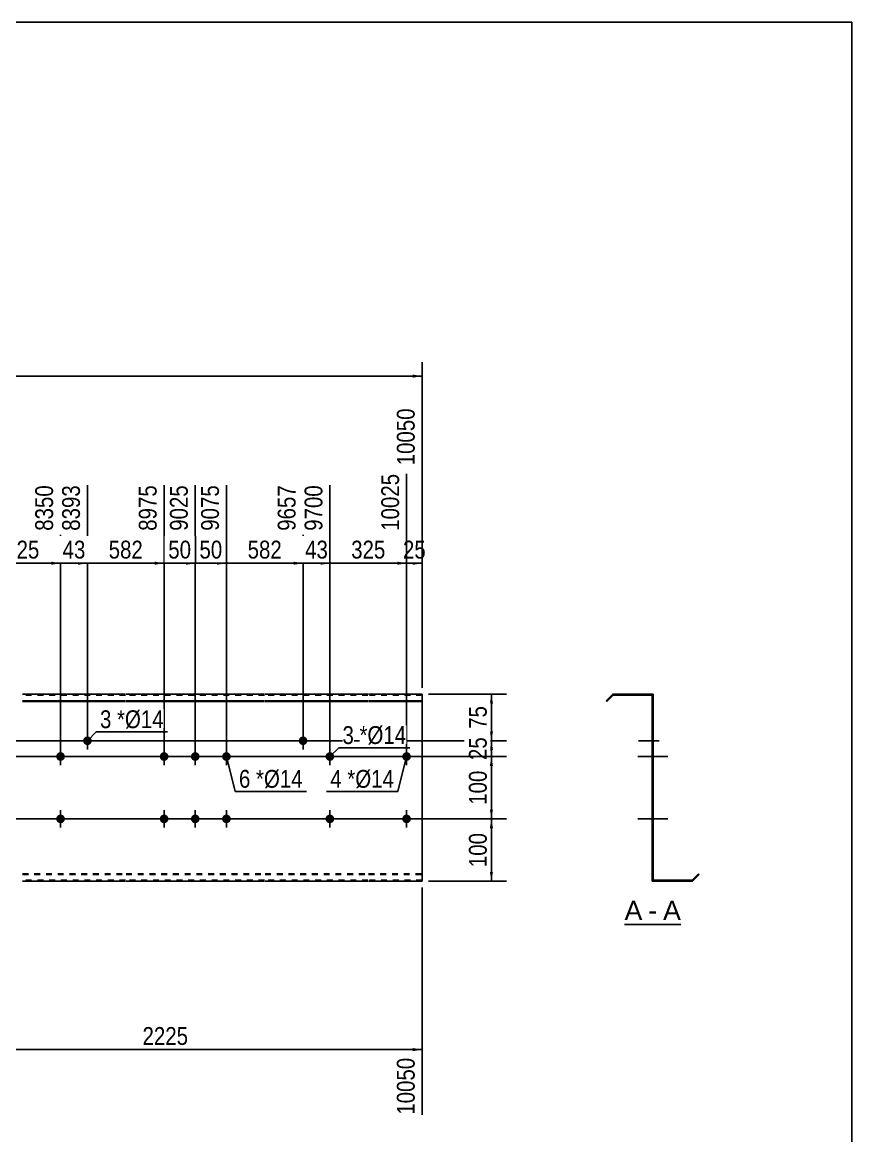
# Model space of a CAD drawing. Header units: millimetres. Extents: x -60 to 343, y -154 to 123.
# Drawn here: x 209.7 to 342.8, y -55.8 to 122.8 of the extents above; entities that cross this region are included whole.
import ezdxf

# ---------------------------------------------------------------- set-up
doc = ezdxf.new("R2010")
doc.units = ezdxf.units.MM
doc.linetypes.add('DXK_LINE_DOT1', pattern=[1.8814, 0.9407, -0.9407])
doc.styles.add('Arial', font='ARIAL.TTF', dxfattribs={"height": 0.2})
doc.styles.add('Arial Narrow', font='ARIALN.TTF', dxfattribs={"height": 0.2})

# ---------------------------------------------------------------- blocks, each defined once
blk = doc.blocks.new('Unknown-629083028-2209')
at = {"color": 5, "linetype": 'Continuous'}
for p, q in [((342.8, 122.75), (-57.2, 122.75)), ((342.8, -154.25), (342.8, 122.75))]:
    blk.add_line(p, q, dxfattribs=at)
blk = doc.blocks.new('Unknown-629083028-12 - 1249')
at = {"color": 7, "linetype": 'Continuous'}
blk.add_line((306.36, -21.95), (315.39, -21.95), dxfattribs=at)
at = {"color": 0, "linetype": 'Continuous'}
for points in [[(309.2, -21.2), (309.2, -18), (306.36, -18), (306.36, -21.2)], [(311.58, -21.2), (311.58, -18), (310.16, -18), (310.16, -21.2)], [(315.39, -21.2), (315.39, -18), (312.54, -18), (312.54, -21.2)]]:
    blk.add_wipeout(points, dxfattribs=at)
at = {"color": 96, "linetype": 'Continuous', "style": 'Arial'}
for s, p in [('A', (306.36, -21.2)), ('A', (312.54, -21.2)), ('-', (310.16, -21.2))]:
    blk.add_text(s, height=3.06, dxfattribs=at).set_placement(p)
blk = doc.blocks.new('Part-629083028-1218 - 1203')
at = {"color": 2, "linetype": 'Continuous'}
for p, q in [((226.29, 15), (209.79, 15)), ((248.59, 15), (226.39, 15)), ((265.19, 15), (248.69, 15)), ((273.89, 15), (265.29, 15)), ((273.89, 15), (273.89, -15)), ((209.79, 13.94), (226.29, 13.94)), ((209.79, 13.81), (226.29, 13.81)), ((226.39, 13.94), (248.59, 13.94)), ((226.39, 13.81), (248.59, 13.81)), ((248.69, 13.94), (265.19, 13.94)), ((248.69, 13.81), (265.19, 13.81)), ((265.29, 13.94), (273.89, 13.94)), ((265.29, 13.81), (273.89, 13.81)), ((226.29, -15), (209.79, -15)), ((248.59, -15), (226.39, -15)), ((265.19, -15), (248.69, -15)), ((273.89, -15), (265.29, -15))]:
    blk.add_line(p, q, dxfattribs=at)
at = {"color": 7, "linetype": 'DXK_LINE_DOT1'}
for p, q in [((226.29, 14.82), (209.79, 14.82)), ((248.59, 14.82), (226.39, 14.82)), ((265.19, 14.82), (248.69, 14.82)), ((273.89, 14.82), (265.29, 14.82)), ((209.79, -13.81), (226.29, -13.81)), ((209.79, -13.94), (226.29, -13.94)), ((226.39, -13.81), (248.59, -13.81)), ((226.39, -13.94), (248.59, -13.94)), ((248.69, -13.81), (265.19, -13.81)), ((248.69, -13.94), (265.19, -13.94)), ((265.29, -13.81), (273.89, -13.81)), ((265.29, -13.94), (273.89, -13.94)), ((226.29, -14.82), (209.79, -14.82)), ((248.59, -14.82), (226.39, -14.82)), ((265.19, -14.82), (248.69, -14.82)), ((273.89, -14.82), (265.29, -14.82))]:
    blk.add_line(p, q, dxfattribs=at)
blk = doc.blocks.new('Bolt-629083028-1219 - 1203')
at = {"linetype": 'Continuous'}
blk.add_hatch(color=3, dxfattribs=at).paths.add_polyline_path([(219.49, 7.53, -1), (220.89, 7.53, -1)])
at = {"color": 3, "linetype": 'Continuous'}
for p, q in [((220.19, 6.13), (220.19, 8.93)), ((218.79, 7.53), (221.59, 7.53))]:
    blk.add_line(p, q, dxfattribs=at)
blk = doc.blocks.new('Bolt-629083028-1220 - 1203')
at = {"linetype": 'Continuous'}
blk.add_hatch(color=3, dxfattribs=at).paths.add_polyline_path([(254.08, 7.53, -1), (255.48, 7.53, -1)])
at = {"color": 3, "linetype": 'Continuous'}
for p, q in [((254.78, 6.13), (254.78, 8.93)), ((253.38, 7.53), (256.18, 7.53))]:
    blk.add_line(p, q, dxfattribs=at)
blk = doc.blocks.new('Bolt-629083028-1221 - 1203')
at = {"linetype": 'Continuous'}
blk.add_hatch(color=3, dxfattribs=at).paths.add_polyline_path([(216.58, -5, -1), (215.18, -5, -1)])
at = {"color": 3, "linetype": 'Continuous'}
for p, q in [((217.28, -5), (214.48, -5)), ((215.88, -3.6), (215.88, -6.4))]:
    blk.add_line(p, q, dxfattribs=at)
blk = doc.blocks.new('Bolt-629083028-1222 - 1203')
at = {"linetype": 'Continuous'}
for points in [[(231.79, 5, -1), (233.19, 5, -1)], [(236.79, 5, -1), (238.19, 5, -1)], [(241.79, 5, -1), (243.19, 5, -1)], [(231.79, -5, -1), (233.19, -5, -1)], [(236.79, -5, -1), (238.19, -5, -1)], [(241.79, -5, -1), (243.19, -5, -1)]]:
    blk.add_hatch(color=3, dxfattribs=at).paths.add_polyline_path(points)
at = {"color": 3, "linetype": 'Continuous'}
for p, q in [((232.49, 3.6), (232.49, 6.4)), ((237.49, 3.6), (237.49, 6.4)), ((242.49, 3.6), (242.49, 6.4)), ((231.09, 5), (233.89, 5)), ((236.09, 5), (238.89, 5)), ((241.09, 5), (243.89, 5)), ((231.09, -5), (233.89, -5)), ((232.49, -6.4), (232.49, -3.6)), ((236.09, -5), (238.89, -5)), ((237.49, -6.4), (237.49, -3.6)), ((241.09, -5), (243.89, -5)), ((242.49, -6.4), (242.49, -3.6))]:
    blk.add_line(p, q, dxfattribs=at)
blk = doc.blocks.new('Bolt-629083028-1229 - 1203')
at = {"linetype": 'Continuous'}
blk.add_hatch(color=3, dxfattribs=at).paths.add_polyline_path([(215.18, 5, -1), (216.58, 5, -1)])
at = {"color": 3, "linetype": 'Continuous'}
for p, q in [((215.88, 3.6), (215.88, 6.4)), ((214.48, 5), (217.28, 5))]:
    blk.add_line(p, q, dxfattribs=at)
blk = doc.blocks.new('Bolt-629083028-1238 - 1203')
at = {"linetype": 'Continuous'}
blk.add_hatch(color=3, dxfattribs=at).paths.add_polyline_path([(258.39, 5, -1), (259.79, 5, -1)])
at = {"color": 3, "linetype": 'Continuous'}
for p, q in [((259.09, 3.6), (259.09, 6.4)), ((257.69, 5), (260.49, 5))]:
    blk.add_line(p, q, dxfattribs=at)
blk = doc.blocks.new('Bolt-629083028-1239 - 1203')
at = {"linetype": 'Continuous'}
blk.add_hatch(color=3, dxfattribs=at).paths.add_polyline_path([(259.79, -5, -1), (258.39, -5, -1)])
at = {"color": 3, "linetype": 'Continuous'}
for p, q in [((260.49, -5), (257.69, -5)), ((259.09, -3.6), (259.09, -6.4))]:
    blk.add_line(p, q, dxfattribs=at)
blk = doc.blocks.new('Bolt-629083028-1240 - 1203')
at = {"linetype": 'Continuous'}
for points in [[(202.89, 5, -1), (204.29, 5, -1)], [(270.69, 5, -1), (272.09, 5, -1)]]:
    blk.add_hatch(color=3, dxfattribs=at).paths.add_polyline_path(points)
at = {"color": 3, "linetype": 'Continuous'}
for p, q in [((203.59, 3.6), (203.59, 6.4)), ((271.39, 3.6), (271.39, 6.4)), ((204.99, 5), (202.19, 5)), ((272.79, 5), (269.99, 5))]:
    blk.add_line(p, q, dxfattribs=at)
blk = doc.blocks.new('Bolt-629083028-1241 - 1203')
at = {"linetype": 'Continuous'}
for points in [[(202.89, -5, -1), (204.29, -5, -1)], [(270.69, -5, -1), (272.09, -5, -1)]]:
    blk.add_hatch(color=3, dxfattribs=at).paths.add_polyline_path(points)
at = {"color": 3, "linetype": 'Continuous'}
for p, q in [((204.99, -5), (202.19, -5)), ((203.59, -6.4), (203.59, -3.6)), ((272.79, -5), (269.99, -5)), ((271.39, -6.4), (271.39, -3.6))]:
    blk.add_line(p, q, dxfattribs=at)
blk = doc.blocks.new('Bolt-629083028-1256 - 1249')
at = {"linetype": 'Continuous'}
blk.add_hatch(color=3, dxfattribs=at).paths.add_polyline_path([(310.78, 8.23), (310.78, 6.83), (310.96, 6.83), (310.96, 8.23)])
at = {"color": 3, "linetype": 'Continuous'}
for p, q in [((311.91, 7.53), (308.61, 7.53)), ((310.96, 8.23), (310.78, 8.23)), ((310.96, 6.83), (310.78, 6.83))]:
    blk.add_line(p, q, dxfattribs=at)
blk = doc.blocks.new('Bolt-629083028-1264 - 1249')
at = {"linetype": 'Continuous'}
blk.add_hatch(color=3, dxfattribs=at).paths.add_polyline_path([(310.96, -5.7), (310.96, -4.3), (310.78, -4.3), (310.78, -5.7)])
blk.add_hatch(color=3, dxfattribs=at).paths.add_polyline_path([(310.96, -5.7), (310.96, -4.3), (310.78, -4.3), (310.78, -5.7)])
at = {"color": 3, "linetype": 'Continuous'}
for p, q in [((310.03, -5), (312.78, -5)), ((310.03, -5), (312.78, -5)), ((310.78, -4.3), (310.96, -4.3)), ((310.78, -4.3), (310.96, -4.3)), ((310.78, -5.7), (310.96, -5.7)), ((310.78, -5.7), (310.96, -5.7))]:
    blk.add_line(p, q, dxfattribs=at)
blk = doc.blocks.new('Part-629083028-1251 - 1249')
at = {"color": 2, "linetype": 'Continuous'}
for p, q in [((304.46, 15), (303.4, 13.94)), ((303.53, 13.81), (304.54, 14.82)), ((304.46, 15), (310.96, 15)), ((304.54, 14.82), (310.78, 14.82)), ((310.78, 14.82), (310.78, -15)), ((310.96, -14.82), (310.96, 15)), ((303.4, 13.94), (303.53, 13.81)), ((318.21, -13.81), (317.21, -14.82)), ((317.28, -15), (318.34, -13.94)), ((318.34, -13.94), (318.21, -13.81)), ((317.28, -15), (310.78, -15)), ((317.21, -14.82), (310.96, -14.82))]:
    blk.add_line(p, q, dxfattribs=at)
blk = doc.blocks.new('Bolt-629083028-1252 - 1249')
at = {"linetype": 'Continuous'}
blk.add_hatch(color=3, dxfattribs=at).paths.add_polyline_path([(310.78, 8.23), (310.78, 6.83), (310.96, 6.83), (310.96, 8.23)])
at = {"color": 3, "linetype": 'Continuous'}
for p, q in [((311.91, 7.53), (308.61, 7.53)), ((310.96, 8.23), (310.78, 8.23)), ((310.96, 6.83), (310.78, 6.83))]:
    blk.add_line(p, q, dxfattribs=at)
blk = doc.blocks.new('Bolt-629083028-1253 - 1249')
at = {"linetype": 'Continuous'}
blk.add_hatch(color=3, dxfattribs=at).paths.add_polyline_path([(310.78, 8.23), (310.78, 6.83), (310.96, 6.83), (310.96, 8.23)])
at = {"color": 3, "linetype": 'Continuous'}
for p, q in [((311.91, 7.53), (308.61, 7.53)), ((310.96, 8.23), (310.78, 8.23)), ((310.96, 6.83), (310.78, 6.83))]:
    blk.add_line(p, q, dxfattribs=at)
blk = doc.blocks.new('Bolt-629083028-1254 - 1249')
at = {"linetype": 'Continuous'}
blk.add_hatch(color=3, dxfattribs=at).paths.add_polyline_path([(310.96, -5.7), (310.96, -4.3), (310.78, -4.3), (310.78, -5.7)])
at = {"color": 3, "linetype": 'Continuous'}
for p, q in [((310.96, -4.3), (310.78, -4.3)), ((311.76, -5), (310.78, -5)), ((310.96, -5.7), (310.78, -5.7))]:
    blk.add_line(p, q, dxfattribs=at)
blk = doc.blocks.new('Bolt-629083028-1255 - 1249')
at = {"linetype": 'Continuous'}
for points in [[(310.78, 5.7), (310.78, 4.3), (310.96, 4.3), (310.96, 5.7)], [(310.78, 5.7), (310.78, 4.3), (310.96, 4.3), (310.96, 5.7)], [(310.78, 5.7), (310.78, 4.3), (310.96, 4.3), (310.96, 5.7)], [(310.78, -4.3), (310.78, -5.7), (310.96, -5.7), (310.96, -4.3)], [(310.78, -4.3), (310.78, -5.7), (310.96, -5.7), (310.96, -4.3)], [(310.78, -4.3), (310.78, -5.7), (310.96, -5.7), (310.96, -4.3)]]:
    blk.add_hatch(color=3, dxfattribs=at).paths.add_polyline_path(points)
at = {"color": 3, "linetype": 'Continuous'}
for p, q in [((310.96, 5.7), (310.78, 5.7)), ((310.96, 5.7), (310.78, 5.7)), ((310.96, 5.7), (310.78, 5.7)), ((312.26, 5), (308.46, 5)), ((312.26, 5), (308.46, 5)), ((312.26, 5), (308.46, 5)), ((310.96, 4.3), (310.78, 4.3)), ((310.96, 4.3), (310.78, 4.3)), ((310.96, 4.3), (310.78, 4.3)), ((312.26, -5), (308.46, -5)), ((312.26, -5), (308.46, -5)), ((312.26, -5), (308.46, -5)), ((310.96, -4.3), (310.78, -4.3)), ((310.96, -4.3), (310.78, -4.3)), ((310.96, -4.3), (310.78, -4.3)), ((310.96, -5.7), (310.78, -5.7)), ((310.96, -5.7), (310.78, -5.7)), ((310.96, -5.7), (310.78, -5.7))]:
    blk.add_line(p, q, dxfattribs=at)
blk = doc.blocks.new('Bolt-629083028-1257 - 1249')
at = {"linetype": 'Continuous'}
blk.add_hatch(color=3, dxfattribs=at).paths.add_polyline_path([(310.78, 8.23), (310.78, 6.83), (310.96, 6.83), (310.96, 8.23)])
at = {"color": 3, "linetype": 'Continuous'}
for p, q in [((311.91, 7.53), (308.61, 7.53)), ((310.96, 8.23), (310.78, 8.23)), ((310.96, 6.83), (310.78, 6.83))]:
    blk.add_line(p, q, dxfattribs=at)
blk = doc.blocks.new('Bolt-629083028-1258 - 1249')
at = {"linetype": 'Continuous'}
blk.add_hatch(color=3, dxfattribs=at).paths.add_polyline_path([(310.96, -5.7), (310.96, -4.3), (310.78, -4.3), (310.78, -5.7)])
at = {"color": 3, "linetype": 'Continuous'}
for p, q in [((310.96, -4.3), (310.78, -4.3)), ((311.76, -5), (310.78, -5)), ((310.96, -5.7), (310.78, -5.7))]:
    blk.add_line(p, q, dxfattribs=at)
blk = doc.blocks.new('Bolt-629083028-1259 - 1249')
at = {"linetype": 'Continuous'}
for points in [[(310.78, 5.7), (310.78, 4.3), (310.96, 4.3), (310.96, 5.7)], [(310.78, 5.7), (310.78, 4.3), (310.96, 4.3), (310.96, 5.7)], [(310.78, 5.7), (310.78, 4.3), (310.96, 4.3), (310.96, 5.7)], [(310.78, -4.3), (310.78, -5.7), (310.96, -5.7), (310.96, -4.3)], [(310.78, -4.3), (310.78, -5.7), (310.96, -5.7), (310.96, -4.3)], [(310.78, -4.3), (310.78, -5.7), (310.96, -5.7), (310.96, -4.3)]]:
    blk.add_hatch(color=3, dxfattribs=at).paths.add_polyline_path(points)
at = {"color": 3, "linetype": 'Continuous'}
for p, q in [((310.96, 5.7), (310.78, 5.7)), ((310.96, 5.7), (310.78, 5.7)), ((310.96, 5.7), (310.78, 5.7)), ((312.26, 5), (308.46, 5)), ((312.26, 5), (308.46, 5)), ((312.26, 5), (308.46, 5)), ((310.96, 4.3), (310.78, 4.3)), ((310.96, 4.3), (310.78, 4.3)), ((310.96, 4.3), (310.78, 4.3)), ((312.26, -5), (308.46, -5)), ((312.26, -5), (308.46, -5)), ((312.26, -5), (308.46, -5)), ((310.96, -4.3), (310.78, -4.3)), ((310.96, -4.3), (310.78, -4.3)), ((310.96, -4.3), (310.78, -4.3)), ((310.96, -5.7), (310.78, -5.7)), ((310.96, -5.7), (310.78, -5.7)), ((310.96, -5.7), (310.78, -5.7))]:
    blk.add_line(p, q, dxfattribs=at)
blk = doc.blocks.new('Bolt-629083028-1260 - 1249')
at = {"linetype": 'Continuous'}
for points in [[(310.96, 4.3), (310.96, 5.7), (310.78, 5.7), (310.78, 4.3)], [(310.96, -5.7), (310.96, -4.3), (310.78, -4.3), (310.78, -5.7)]]:
    blk.add_hatch(color=3, dxfattribs=at).paths.add_polyline_path(points)
at = {"color": 3, "linetype": 'Continuous'}
for p, q in [((310.96, 5.7), (310.78, 5.7)), ((310.96, 5), (308.78, 5)), ((310.96, 4.3), (310.78, 4.3)), ((310.96, -5), (308.78, -5)), ((310.96, -4.3), (310.78, -4.3)), ((310.96, -5.7), (310.78, -5.7))]:
    blk.add_line(p, q, dxfattribs=at)
blk = doc.blocks.new('Bolt-629083028-1261 - 1249')
at = {"linetype": 'Continuous'}
blk.add_hatch(color=3, dxfattribs=at).paths.add_polyline_path([(310.78, 5.7), (310.78, 4.3), (310.96, 4.3), (310.96, 5.7)])
at = {"color": 3, "linetype": 'Continuous'}
for p, q in [((310.96, 5.7), (310.78, 5.7)), ((311.91, 5), (308.61, 5)), ((310.96, 4.3), (310.78, 4.3))]:
    blk.add_line(p, q, dxfattribs=at)
blk = doc.blocks.new('Bolt-629083028-1262 - 1249')
at = {"linetype": 'Continuous'}
blk.add_hatch(color=3, dxfattribs=at).paths.add_polyline_path([(310.78, 5.7), (310.78, 4.3), (310.96, 4.3), (310.96, 5.7)])
at = {"color": 3, "linetype": 'Continuous'}
for p, q in [((310.96, 5.7), (310.78, 5.7)), ((311.91, 5), (308.61, 5)), ((310.96, 4.3), (310.78, 4.3))]:
    blk.add_line(p, q, dxfattribs=at)
blk = doc.blocks.new('Bolt-629083028-1263 - 1249')
at = {"linetype": 'Continuous'}
blk.add_hatch(color=3, dxfattribs=at).paths.add_polyline_path([(310.96, -5.7), (310.96, -4.3), (310.78, -4.3), (310.78, -5.7)])
blk.add_hatch(color=3, dxfattribs=at).paths.add_polyline_path([(310.96, -5.7), (310.96, -4.3), (310.78, -4.3), (310.78, -5.7)])
at = {"color": 3, "linetype": 'Continuous'}
for p, q in [((310.03, -5), (312.78, -5)), ((310.03, -5), (312.78, -5)), ((310.78, -4.3), (310.96, -4.3)), ((310.78, -4.3), (310.96, -4.3)), ((310.78, -5.7), (310.96, -5.7)), ((310.78, -5.7), (310.96, -5.7))]:
    blk.add_line(p, q, dxfattribs=at)
blk = doc.blocks.new('Bolt-629083028-1265 - 1249')
at = {"linetype": 'Continuous'}
blk.add_hatch(color=3, dxfattribs=at).paths.add_polyline_path([(310.96, -5.7), (310.96, -4.3), (310.78, -4.3), (310.78, -5.7)])
blk.add_hatch(color=3, dxfattribs=at).paths.add_polyline_path([(310.96, -5.7), (310.96, -4.3), (310.78, -4.3), (310.78, -5.7)])
at = {"color": 3, "linetype": 'Continuous'}
for p, q in [((310.03, -5), (312.78, -5)), ((310.03, -5), (312.78, -5)), ((310.78, -4.3), (310.96, -4.3)), ((310.78, -4.3), (310.96, -4.3)), ((310.78, -5.7), (310.96, -5.7)), ((310.78, -5.7), (310.96, -5.7))]:
    blk.add_line(p, q, dxfattribs=at)
blk = doc.blocks.new('Bolt-629083028-1266 - 1249')
at = {"linetype": 'Continuous'}
blk.add_hatch(color=3, dxfattribs=at).paths.add_polyline_path([(310.96, -5.7), (310.96, -4.3), (310.78, -4.3), (310.78, -5.7)])
blk.add_hatch(color=3, dxfattribs=at).paths.add_polyline_path([(310.96, -5.7), (310.96, -4.3), (310.78, -4.3), (310.78, -5.7)])
at = {"color": 3, "linetype": 'Continuous'}
for p, q in [((310.03, -5), (312.78, -5)), ((310.03, -5), (312.78, -5)), ((310.78, -4.3), (310.96, -4.3)), ((310.78, -4.3), (310.96, -4.3)), ((310.78, -5.7), (310.96, -5.7)), ((310.78, -5.7), (310.96, -5.7))]:
    blk.add_line(p, q, dxfattribs=at)
blk = doc.blocks.new('Bolt-629083028-1267 - 1249')
at = {"linetype": 'Continuous'}
blk.add_hatch(color=3, dxfattribs=at).paths.add_polyline_path([(310.78, 5.7), (310.78, 4.3), (310.96, 4.3), (310.96, 5.7)])
at = {"color": 3, "linetype": 'Continuous'}
for p, q in [((310.96, 5.7), (310.78, 5.7)), ((311.91, 5), (308.61, 5)), ((310.96, 4.3), (310.78, 4.3))]:
    blk.add_line(p, q, dxfattribs=at)
blk = doc.blocks.new('Bolt-629083028-1268 - 1249')
at = {"linetype": 'Continuous'}
blk.add_hatch(color=3, dxfattribs=at).paths.add_polyline_path([(310.96, -5.7), (310.96, -4.3), (310.78, -4.3), (310.78, -5.7)])
at = {"color": 3, "linetype": 'Continuous'}
for p, q in [((310.96, -4.3), (310.78, -4.3)), ((311.76, -5), (310.78, -5)), ((310.96, -5.7), (310.78, -5.7))]:
    blk.add_line(p, q, dxfattribs=at)
blk = doc.blocks.new('Bolt-629083028-1269 - 1249')
at = {"linetype": 'Continuous'}
blk.add_hatch(color=3, dxfattribs=at).paths.add_polyline_path([(310.78, 5.7), (310.78, 4.3), (310.96, 4.3), (310.96, 5.7)])
blk.add_hatch(color=3, dxfattribs=at).paths.add_polyline_path([(310.78, 5.7), (310.78, 4.3), (310.96, 4.3), (310.96, 5.7)])
at = {"color": 3, "linetype": 'Continuous'}
for p, q in [((310.78, 5.7), (310.96, 5.7)), ((310.78, 5.7), (310.96, 5.7)), ((309.98, 5), (313.28, 5)), ((309.98, 5), (313.28, 5)), ((310.78, 4.3), (310.96, 4.3)), ((310.78, 4.3), (310.96, 4.3))]:
    blk.add_line(p, q, dxfattribs=at)
blk = doc.blocks.new('Bolt-629083028-1270 - 1249')
at = {"linetype": 'Continuous'}
blk.add_hatch(color=3, dxfattribs=at).paths.add_polyline_path([(310.78, -4.3), (310.78, -5.7), (310.96, -5.7), (310.96, -4.3)])
blk.add_hatch(color=3, dxfattribs=at).paths.add_polyline_path([(310.78, -4.3), (310.78, -5.7), (310.96, -5.7), (310.96, -4.3)])
at = {"color": 3, "linetype": 'Continuous'}
for p, q in [((309.98, -5), (313.28, -5)), ((309.98, -5), (313.28, -5)), ((310.78, -4.3), (310.96, -4.3)), ((310.78, -4.3), (310.96, -4.3)), ((310.78, -5.7), (310.96, -5.7)), ((310.78, -5.7), (310.96, -5.7))]:
    blk.add_line(p, q, dxfattribs=at)
blk = doc.blocks.new('Bolt-629083028-1271 - 1249')
at = {"linetype": 'Continuous'}
blk.add_hatch(color=3, dxfattribs=at).paths.add_polyline_path([(310.78, 5.7), (310.78, 4.3), (310.96, 4.3), (310.96, 5.7)])
at = {"color": 3, "linetype": 'Continuous'}
for p, q in [((310.96, 5.7), (310.78, 5.7)), ((311.91, 5), (308.61, 5)), ((310.96, 4.3), (310.78, 4.3))]:
    blk.add_line(p, q, dxfattribs=at)
blk = doc.blocks.new('Bolt-629083028-1272 - 1249')
at = {"linetype": 'Continuous'}
blk.add_hatch(color=3, dxfattribs=at).paths.add_polyline_path([(310.96, -5.7), (310.96, -4.3), (310.78, -4.3), (310.78, -5.7)])
at = {"color": 3, "linetype": 'Continuous'}
for p, q in [((310.96, -4.3), (310.78, -4.3)), ((311.76, -5), (310.78, -5)), ((310.96, -5.7), (310.78, -5.7))]:
    blk.add_line(p, q, dxfattribs=at)
blk = doc.blocks.new('Bolt-629083028-1273 - 1249')
at = {"linetype": 'Continuous'}
blk.add_hatch(color=3, dxfattribs=at).paths.add_polyline_path([(310.78, 5.7), (310.78, 4.3), (310.96, 4.3), (310.96, 5.7)])
blk.add_hatch(color=3, dxfattribs=at).paths.add_polyline_path([(310.78, 5.7), (310.78, 4.3), (310.96, 4.3), (310.96, 5.7)])
at = {"color": 3, "linetype": 'Continuous'}
for p, q in [((310.78, 5.7), (310.96, 5.7)), ((310.78, 5.7), (310.96, 5.7)), ((309.98, 5), (313.28, 5)), ((309.98, 5), (313.28, 5)), ((310.78, 4.3), (310.96, 4.3)), ((310.78, 4.3), (310.96, 4.3))]:
    blk.add_line(p, q, dxfattribs=at)
blk = doc.blocks.new('Bolt-629083028-1274 - 1249')
at = {"linetype": 'Continuous'}
blk.add_hatch(color=3, dxfattribs=at).paths.add_polyline_path([(310.78, -4.3), (310.78, -5.7), (310.96, -5.7), (310.96, -4.3)])
blk.add_hatch(color=3, dxfattribs=at).paths.add_polyline_path([(310.78, -4.3), (310.78, -5.7), (310.96, -5.7), (310.96, -4.3)])
at = {"color": 3, "linetype": 'Continuous'}
for p, q in [((309.98, -5), (313.28, -5)), ((309.98, -5), (313.28, -5)), ((310.78, -4.3), (310.96, -4.3)), ((310.78, -4.3), (310.96, -4.3)), ((310.78, -5.7), (310.96, -5.7)), ((310.78, -5.7), (310.96, -5.7))]:
    blk.add_line(p, q, dxfattribs=at)
blk = doc.blocks.new('Bolt-629083028-1275 - 1249')
at = {"linetype": 'Continuous'}
blk.add_hatch(color=3, dxfattribs=at).paths.add_polyline_path([(310.96, -5.7), (310.96, -4.3), (310.78, -4.3), (310.78, -5.7)])
blk.add_hatch(color=3, dxfattribs=at).paths.add_polyline_path([(310.96, -5.7), (310.96, -4.3), (310.78, -4.3), (310.78, -5.7)])
at = {"color": 3, "linetype": 'Continuous'}
for p, q in [((310.03, -5), (312.78, -5)), ((310.03, -5), (312.78, -5)), ((310.78, -4.3), (310.96, -4.3)), ((310.78, -4.3), (310.96, -4.3)), ((310.78, -5.7), (310.96, -5.7)), ((310.78, -5.7), (310.96, -5.7))]:
    blk.add_line(p, q, dxfattribs=at)
blk = doc.blocks.new('StraightDimension-629083028-1303 - 1203')
at = {"linetype": 'Continuous'}
blk.add_hatch(color=7, dxfattribs=at).paths.add_polyline_path([(230.99, 36.25), (232.49, 36), (230.99, 35.75)])
at = {"color": 7, "linetype": 'Continuous'}
for p, q in [((220.19, 8.53), (220.19, 48.51)), ((232.49, 6), (232.49, 48.51)), ((220.19, 36), (232.49, 36))]:
    blk.add_line(p, q, dxfattribs=at)
at = {"color": 0}
blk.add_wipeout([(229.68, 36.15), (229.68, 40.35), (223, 40.35), (223, 36.15)], dxfattribs=at)
at = {"color": 3, "style": 'Arial Narrow'}
blk.add_text('582', height=2.863, dxfattribs=at).set_placement((223.6, 36.75))
at = {"color": 0, "linetype": 'Continuous'}
blk.add_wipeout([(231.89, 49.11), (227.69, 49.11), (227.69, 40.6), (231.89, 40.6)], dxfattribs=at)
at = {"color": 3, "linetype": 'Continuous', "style": 'Arial Narrow'}
blk.add_text('8975', height=2.863, rotation=90.0002, dxfattribs=at).set_placement((231.29, 41.2))
blk = doc.blocks.new('StraightDimension-629083028-1297 - 1203')
at = {"linetype": 'Continuous'}
blk.add_hatch(color=7, dxfattribs=at).paths.add_polyline_path([(272.39, 36.25), (273.89, 36), (272.39, 35.75)])
at = {"color": 7, "linetype": 'Continuous'}
for p, q in [((273.89, 16), (273.89, 60.84)), ((271.39, 6), (271.39, 50.34)), ((271.39, 36), (273.89, 36))]:
    blk.add_line(p, q, dxfattribs=at)
at = {"color": 0, "linetype": 'Continuous'}
blk.add_wipeout([(273.29, 61.44), (269.09, 61.44), (269.09, 51.1), (273.29, 51.1)], dxfattribs=at)
at = {"color": 0}
blk.add_wipeout([(275.07, 36.15), (275.07, 40.35), (270.21, 40.35), (270.21, 36.15)], dxfattribs=at)
at = {"color": 3, "linetype": 'Continuous', "style": 'Arial Narrow'}
blk.add_text('10050', height=2.863, rotation=90.0002, dxfattribs=at).set_placement((272.69, 51.7))
at = {"color": 3, "style": 'Arial Narrow'}
blk.add_text('25', height=2.863, dxfattribs=at).set_placement((270.81, 36.75))
blk = doc.blocks.new('StraightDimension-629083028-1301 - 1203')
at = {"linetype": 'Continuous'}
blk.add_hatch(color=7, dxfattribs=at).paths.add_polyline_path([(240.99, 36.25), (242.49, 36), (240.99, 35.75)])
at = {"color": 7, "linetype": 'Continuous'}
for p, q in [((237.49, 6), (237.49, 48.51)), ((242.49, 6), (242.49, 48.51)), ((237.49, 36), (242.49, 36))]:
    blk.add_line(p, q, dxfattribs=at)
at = {"color": 0}
blk.add_wipeout([(242.42, 36.15), (242.42, 40.35), (237.56, 40.35), (237.56, 36.15)], dxfattribs=at)
at = {"color": 3, "style": 'Arial Narrow'}
blk.add_text('50', height=2.863, dxfattribs=at).set_placement((238.16, 36.75))
at = {"color": 0, "linetype": 'Continuous'}
blk.add_wipeout([(241.89, 49.11), (237.69, 49.11), (237.69, 40.6), (241.89, 40.6)], dxfattribs=at)
at = {"color": 3, "linetype": 'Continuous', "style": 'Arial Narrow'}
blk.add_text('9075', height=2.863, rotation=90.0002, dxfattribs=at).set_placement((241.29, 41.2))
blk = doc.blocks.new('StraightDimension-629083028-1305 - 1203')
at = {"linetype": 'Continuous'}
blk.add_hatch(color=7, dxfattribs=at).paths.add_polyline_path([(214.38, 36.25), (215.88, 36), (214.38, 35.75)])
at = {"color": 7, "linetype": 'Continuous'}
for p, q in [((215.88, 6), (215.88, 48.51)), ((203.59, 6), (203.59, 44.61)), ((203.59, 36), (215.88, 36))]:
    blk.add_line(p, q, dxfattribs=at)
at = {"color": 0}
blk.add_wipeout([(213.08, 36.15), (213.08, 40.35), (206.4, 40.35), (206.4, 36.15)], dxfattribs=at)
at = {"color": 3, "style": 'Arial Narrow'}
blk.add_text('325', height=2.863, dxfattribs=at).set_placement((207, 36.75))
at = {"color": 0, "linetype": 'Continuous'}
blk.add_wipeout([(215.28, 49.11), (211.08, 49.11), (211.08, 40.6), (215.28, 40.6)], dxfattribs=at)
at = {"color": 3, "linetype": 'Continuous', "style": 'Arial Narrow'}
blk.add_text('8350', height=2.863, rotation=90.0002, dxfattribs=at).set_placement((214.68, 41.2))
blk = doc.blocks.new('StraightDimension-629083028-1300 - 1203')
at = {"linetype": 'Continuous'}
blk.add_hatch(color=7, dxfattribs=at).paths.add_polyline_path([(253.28, 36.25), (254.78, 36), (253.28, 35.75)])
at = {"color": 7, "linetype": 'Continuous'}
for p, q in [((242.49, 6), (242.49, 48.51)), ((254.78, 8.53), (254.78, 48.51)), ((242.49, 36), (254.78, 36))]:
    blk.add_line(p, q, dxfattribs=at)
at = {"color": 0}
blk.add_wipeout([(251.98, 36.15), (251.98, 40.35), (245.29, 40.35), (245.29, 36.15)], dxfattribs=at)
at = {"color": 3, "style": 'Arial Narrow'}
blk.add_text('582', height=2.863, dxfattribs=at).set_placement((245.89, 36.75))
at = {"color": 0, "linetype": 'Continuous'}
blk.add_wipeout([(254.18, 49.11), (249.98, 49.11), (249.98, 40.6), (254.18, 40.6)], dxfattribs=at)
at = {"color": 3, "linetype": 'Continuous', "style": 'Arial Narrow'}
blk.add_text('9657', height=2.863, rotation=90.0002, dxfattribs=at).set_placement((253.58, 41.2))
blk = doc.blocks.new('StraightDimension-629083028-1299 - 1203')
at = {"linetype": 'Continuous'}
blk.add_hatch(color=7, dxfattribs=at).paths.add_polyline_path([(257.59, 36.25), (259.09, 36), (257.59, 35.75)])
at = {"color": 7, "linetype": 'Continuous'}
for p, q in [((254.78, 8.53), (254.78, 48.51)), ((259.09, 6), (259.09, 48.51)), ((254.78, 36), (259.09, 36))]:
    blk.add_line(p, q, dxfattribs=at)
at = {"color": 0}
blk.add_wipeout([(259.37, 36.15), (259.37, 40.35), (254.51, 40.35), (254.51, 36.15)], dxfattribs=at)
at = {"color": 3, "style": 'Arial Narrow'}
blk.add_text('43', height=2.863, dxfattribs=at).set_placement((255.11, 36.75))
at = {"color": 0, "linetype": 'Continuous'}
blk.add_wipeout([(258.49, 49.11), (254.29, 49.11), (254.29, 40.6), (258.49, 40.6)], dxfattribs=at)
at = {"color": 3, "linetype": 'Continuous', "style": 'Arial Narrow'}
blk.add_text('9700', height=2.863, rotation=90.0002, dxfattribs=at).set_placement((257.89, 41.2))
blk = doc.blocks.new('StraightDimension-629083028-1298 - 1203')
at = {"linetype": 'Continuous'}
blk.add_hatch(color=7, dxfattribs=at).paths.add_polyline_path([(269.89, 36.25), (271.39, 36), (269.89, 35.75)])
at = {"color": 7, "linetype": 'Continuous'}
for p, q in [((271.39, 6), (271.39, 50.34)), ((259.09, 6), (259.09, 48.51)), ((259.09, 36), (271.39, 36))]:
    blk.add_line(p, q, dxfattribs=at)
at = {"color": 0}
blk.add_wipeout([(268.58, 36.15), (268.58, 40.35), (261.9, 40.35), (261.9, 36.15)], dxfattribs=at)
at = {"color": 3, "style": 'Arial Narrow'}
blk.add_text('325', height=2.863, dxfattribs=at).set_placement((262.5, 36.75))
at = {"color": 0, "linetype": 'Continuous'}
blk.add_wipeout([(270.79, 50.94), (266.59, 50.94), (266.59, 40.6), (270.79, 40.6)], dxfattribs=at)
at = {"color": 3, "linetype": 'Continuous', "style": 'Arial Narrow'}
blk.add_text('10025', height=2.863, rotation=90.0002, dxfattribs=at).set_placement((270.19, 41.2))
blk = doc.blocks.new('StraightDimension-629083028-1302 - 1203')
at = {"linetype": 'Continuous'}
blk.add_hatch(color=7, dxfattribs=at).paths.add_polyline_path([(235.99, 36.25), (237.49, 36), (235.99, 35.75)])
at = {"color": 7, "linetype": 'Continuous'}
for p, q in [((232.49, 6), (232.49, 48.51)), ((237.49, 6), (237.49, 48.51)), ((232.49, 36), (237.49, 36))]:
    blk.add_line(p, q, dxfattribs=at)
at = {"color": 0}
blk.add_wipeout([(237.42, 36.15), (237.42, 40.35), (232.56, 40.35), (232.56, 36.15)], dxfattribs=at)
at = {"color": 3, "style": 'Arial Narrow'}
blk.add_text('50', height=2.863, dxfattribs=at).set_placement((233.16, 36.75))
at = {"color": 0, "linetype": 'Continuous'}
blk.add_wipeout([(236.89, 49.11), (232.69, 49.11), (232.69, 40.6), (236.89, 40.6)], dxfattribs=at)
at = {"color": 3, "linetype": 'Continuous', "style": 'Arial Narrow'}
blk.add_text('9025', height=2.863, rotation=90.0002, dxfattribs=at).set_placement((236.29, 41.2))
blk = doc.blocks.new('StraightDimension-629083028-1304 - 1203')
at = {"linetype": 'Continuous'}
blk.add_hatch(color=7, dxfattribs=at).paths.add_polyline_path([(218.69, 36.25), (220.19, 36), (218.69, 35.75)])
at = {"color": 7, "linetype": 'Continuous'}
for p, q in [((215.88, 6), (215.88, 48.51)), ((220.19, 8.53), (220.19, 48.51)), ((215.88, 36), (220.19, 36))]:
    blk.add_line(p, q, dxfattribs=at)
at = {"color": 0}
blk.add_wipeout([(220.47, 36.15), (220.47, 40.35), (215.61, 40.35), (215.61, 36.15)], dxfattribs=at)
at = {"color": 3, "style": 'Arial Narrow'}
blk.add_text('43', height=2.863, dxfattribs=at).set_placement((216.21, 36.75))
at = {"color": 0, "linetype": 'Continuous'}
blk.add_wipeout([(219.59, 49.11), (215.39, 49.11), (215.39, 40.6), (219.59, 40.6)], dxfattribs=at)
at = {"color": 3, "linetype": 'Continuous', "style": 'Arial Narrow'}
blk.add_text('8393', height=2.863, rotation=90.0002, dxfattribs=at).set_placement((218.99, 41.2))
blk = doc.blocks.new('StraightDimension-629083028-1390 - 1203')
at = {"linetype": 'Continuous'}
blk.add_hatch(color=7, dxfattribs=at).paths.add_polyline_path([(272.39, -41.75), (273.89, -42), (272.39, -42.25)])
at = {"color": 7, "linetype": 'Continuous'}
for p, q in [((191.49, -6), (191.49, -50.61)), ((273.89, -16), (273.89, -52.44)), ((191.49, -42), (273.89, -42))]:
    blk.add_line(p, q, dxfattribs=at)
at = {"color": 0}
blk.add_wipeout([(236.95, -41.85), (236.95, -37.65), (228.43, -37.65), (228.43, -41.85)], dxfattribs=at)
at = {"color": 0, "linetype": 'Continuous'}
blk.add_wipeout([(273.29, -42.7), (269.09, -42.7), (269.09, -53.04), (273.29, -53.04)], dxfattribs=at)
at = {"color": 3, "style": 'Arial Narrow'}
blk.add_text('2225', height=2.863, dxfattribs=at).set_placement((229.03, -41.25))
at = {"color": 3, "linetype": 'Continuous', "style": 'Arial Narrow'}
blk.add_text('10050', height=2.863, rotation=90.0002, dxfattribs=at).set_placement((272.69, -52.44))
blk = doc.blocks.new('StraightDimension-629083028-1438 - 1203')
at = {"linetype": 'Continuous'}
for points in [[(284.75, 13.5), (285, 15), (285.25, 13.5)], [(285.25, 9.03), (285, 7.53), (284.75, 9.03)]]:
    blk.add_hatch(color=7, dxfattribs=at).paths.add_polyline_path(points)
at = {"color": 7, "linetype": 'Continuous'}
for p, q in [((274.89, 15), (287.4, 15)), ((285, 7.53), (285, 15)), ((54.69, 7.53), (287.4, 7.53))]:
    blk.add_line(p, q, dxfattribs=at)
at = {"color": 0}
blk.add_wipeout([(284.85, 13.7), (280.65, 13.7), (280.65, 8.84), (284.85, 8.84)], dxfattribs=at)
at = {"color": 3, "style": 'Arial Narrow'}
blk.add_text('75', height=2.863, rotation=90.0002, dxfattribs=at).set_placement((284.25, 9.44))
blk = doc.blocks.new('StraightDimension-629083028-1439 - 1203')
at = {"linetype": 'Continuous'}
for points in [[(284.75, 6.03), (285, 7.53), (285.25, 6.03)], [(285.25, 6.5), (285, 5), (284.75, 6.5)]]:
    blk.add_hatch(color=7, dxfattribs=at).paths.add_polyline_path(points)
at = {"color": 7, "linetype": 'Continuous'}
for p, q in [((54.69, 7.53), (287.4, 7.53)), ((285, 5), (285, 7.53)), ((71.3, 5), (287.4, 5))]:
    blk.add_line(p, q, dxfattribs=at)
at = {"color": 0}
blk.add_wipeout([(284.85, 8.7), (280.65, 8.7), (280.65, 3.84), (284.85, 3.84)], dxfattribs=at)
at = {"color": 3, "style": 'Arial Narrow'}
blk.add_text('25', height=2.863, rotation=90.0002, dxfattribs=at).set_placement((284.25, 4.44))
blk = doc.blocks.new('StraightDimension-629083028-1440 - 1203')
at = {"linetype": 'Continuous'}
for points in [[(284.75, 3.5), (285, 5), (285.25, 3.5)], [(285.25, -3.5), (285, -5), (284.75, -3.5)]]:
    blk.add_hatch(color=7, dxfattribs=at).paths.add_polyline_path(points)
at = {"color": 7, "linetype": 'Continuous'}
for p, q in [((71.3, 5), (287.4, 5)), ((285, -5), (285, 5)), ((71.3, -5), (287.4, -5))]:
    blk.add_line(p, q, dxfattribs=at)
at = {"color": 0}
blk.add_wipeout([(284.85, 3.34), (280.65, 3.34), (280.65, -3.34), (284.85, -3.34)], dxfattribs=at)
at = {"color": 3, "style": 'Arial Narrow'}
blk.add_text('100', height=2.863, rotation=90.0002, dxfattribs=at).set_placement((284.25, -2.74))
blk = doc.blocks.new('StraightDimension-629083028-1441 - 1203')
at = {"linetype": 'Continuous'}
for points in [[(284.75, -6.5), (285, -5), (285.25, -6.5)], [(285.25, -13.5), (285, -15), (284.75, -13.5)]]:
    blk.add_hatch(color=7, dxfattribs=at).paths.add_polyline_path(points)
at = {"color": 7, "linetype": 'Continuous'}
for p, q in [((71.3, -5), (287.4, -5)), ((285, -15), (285, -5)), ((274.89, -15), (287.4, -15))]:
    blk.add_line(p, q, dxfattribs=at)
at = {"color": 0}
blk.add_wipeout([(284.85, -6.66), (280.65, -6.66), (280.65, -13.34), (284.85, -13.34)], dxfattribs=at)
at = {"color": 3, "style": 'Arial Narrow'}
blk.add_text('100', height=2.863, rotation=90.0002, dxfattribs=at).set_placement((284.25, -12.74))
blk = doc.blocks.new('StraightDimension-629083028-1478 - 1203')
at = {"linetype": 'Continuous'}
blk.add_hatch(color=7, dxfattribs=at).paths.add_polyline_path([(272.39, 66.25), (273.89, 66), (272.39, 65.75)])
at = {"color": 7, "linetype": 'Continuous'}
for p, q in [((273.89, 16), (273.89, 68.25)), ((0, 66), (273.89, 66))]:
    blk.add_line(p, q, dxfattribs=at)
blk = doc.blocks.new('Mark-629083028-1528 - 1203')
at = {"color": 0}
for points in [[(246.33, -0.01), (246.33, 2.99), (244.5, 2.99), (244.5, -0.01)], [(248.51, -0.01), (248.51, 2.99), (247.23, 2.99), (247.23, -0.01)]]:
    blk.add_wipeout(points, dxfattribs=at)
for points in [[(246.33, -0.01), (246.33, 2.99), (244.5, 2.99), (244.5, -0.01)], [(248.51, -0.01), (248.51, 2.99), (247.23, 2.99), (247.23, -0.01)]]:
    blk.add_wipeout(points, dxfattribs=at)
at = {"color": 7, "linetype": 'Continuous'}
blk.add_line((242.49, 5), (243.9, -0.61), dxfattribs=at)
at = {"color": 3, "style": 'Arial Narrow'}
blk.add_text('6', height=2.86, dxfattribs=at).set_placement((244.5, -0.01))
at = {"color": 0}
blk.add_wipeout([(254.72, -0.01), (254.72, 2.99), (248.51, 2.99), (248.51, -0.01)], dxfattribs=at)
blk.add_wipeout([(254.72, -0.01), (254.72, 2.99), (248.51, 2.99), (248.51, -0.01)], dxfattribs=at)
at = {"color": 7, "linetype": 'Continuous'}
blk.add_line((243.9, -0.61), (255.32, -0.61), dxfattribs=at)
at = {"color": 3, "style": 'Arial Narrow'}
for s, height, p in [('*', 2.86, (247.23, -0.01)), ('Ø14', 2.863, (248.51, -0.01))]:
    blk.add_text(s, height=height, dxfattribs=at).set_placement(p)
blk = doc.blocks.new('MarkSet-629083028-1493 - 1203')
at = {"color": 0}
for points in [[(224.04, 9.55), (224.04, 12.55), (222.21, 12.55), (222.21, 9.55)], [(226.21, 9.55), (226.21, 12.55), (224.94, 12.55), (224.94, 9.55)]]:
    blk.add_wipeout(points, dxfattribs=at)
for points in [[(224.04, 9.55), (224.04, 12.55), (222.21, 12.55), (222.21, 9.55)], [(226.21, 9.55), (226.21, 12.55), (224.94, 12.55), (224.94, 9.55)]]:
    blk.add_wipeout(points, dxfattribs=at)
at = {"color": 7, "linetype": 'Continuous'}
blk.add_line((220.19, 7.53), (221.61, 8.95), dxfattribs=at)
at = {"color": 3, "style": 'Arial Narrow'}
blk.add_text('3', height=2.86, dxfattribs=at).set_placement((222.21, 9.55))
at = {"color": 0}
blk.add_wipeout([(232.43, 9.55), (232.43, 12.55), (226.21, 12.55), (226.21, 9.55)], dxfattribs=at)
blk.add_wipeout([(232.43, 9.55), (232.43, 12.55), (226.21, 12.55), (226.21, 9.55)], dxfattribs=at)
at = {"color": 7, "linetype": 'Continuous'}
blk.add_line((221.61, 8.95), (233.03, 8.95), dxfattribs=at)
at = {"color": 3, "style": 'Arial Narrow'}
for s, height, p in [('Ø14', 2.863, (226.21, 9.55)), ('*', 2.86, (224.94, 9.55))]:
    blk.add_text(s, height=height, dxfattribs=at).set_placement(p)
blk = doc.blocks.new('MarkSet-629083028-1500 - 1203')
at = {"color": 0}
for points in [[(262.94, 7.01), (262.94, 10.01), (261.11, 10.01), (261.11, 7.01)], [(265.11, 7.01), (265.11, 10.01), (263.84, 10.01), (263.84, 7.01)]]:
    blk.add_wipeout(points, dxfattribs=at)
for points in [[(262.94, 7.01), (262.94, 10.01), (261.11, 10.01), (261.11, 7.01)], [(265.11, 7.01), (265.11, 10.01), (263.84, 10.01), (263.84, 7.01)]]:
    blk.add_wipeout(points, dxfattribs=at)
at = {"color": 7, "linetype": 'Continuous'}
blk.add_line((259.09, 5), (260.51, 6.41), dxfattribs=at)
at = {"color": 3, "style": 'Arial Narrow'}
blk.add_text('3', height=2.86, dxfattribs=at).set_placement((261.11, 7.01))
at = {"color": 0}
blk.add_wipeout([(271.33, 7.01), (271.33, 10.01), (265.11, 10.01), (265.11, 7.01)], dxfattribs=at)
blk.add_wipeout([(271.33, 7.01), (271.33, 10.01), (265.11, 10.01), (265.11, 7.01)], dxfattribs=at)
at = {"color": 7, "linetype": 'Continuous'}
blk.add_line((260.51, 6.41), (271.93, 6.41), dxfattribs=at)
at = {"color": 3, "style": 'Arial Narrow'}
for s, height, p in [('*', 2.86, (263.84, 7.01)), ('Ø14', 2.863, (265.11, 7.01))]:
    blk.add_text(s, height=height, dxfattribs=at).set_placement(p)
blk = doc.blocks.new('MarkSet-629083028-1525 - 1203')
at = {"color": 0}
for points in [[(260.98, -0.01), (260.98, 2.99), (259.15, 2.99), (259.15, -0.01)], [(263.16, -0.01), (263.16, 2.99), (261.88, 2.99), (261.88, -0.01)]]:
    blk.add_wipeout(points, dxfattribs=at)
for points in [[(260.98, -0.01), (260.98, 2.99), (259.15, 2.99), (259.15, -0.01)], [(263.16, -0.01), (263.16, 2.99), (261.88, 2.99), (261.88, -0.01)]]:
    blk.add_wipeout(points, dxfattribs=at)
at = {"color": 3, "style": 'Arial Narrow'}
blk.add_text('4', height=2.86, dxfattribs=at).set_placement((259.15, -0.01))
at = {"color": 0}
blk.add_wipeout([(269.37, -0.01), (269.37, 2.99), (263.16, 2.99), (263.16, -0.01)], dxfattribs=at)
blk.add_wipeout([(269.37, -0.01), (269.37, 2.99), (263.16, 2.99), (263.16, -0.01)], dxfattribs=at)
at = {"color": 7, "linetype": 'Continuous'}
for p in [(271.39, 5), (258.55, -0.61)]:
    blk.add_line(p, (269.97, -0.61), dxfattribs=at)
at = {"color": 3, "style": 'Arial Narrow'}
for s, height, p in [('*', 2.86, (261.88, -0.01)), ('Ø14', 2.863, (263.16, -0.01))]:
    blk.add_text(s, height=height, dxfattribs=at).set_placement(p)

msp = doc.modelspace()

# ---------------------------------------------------------------- block references
for name in ['Unknown-629083028-2209', 'Part-629083028-1218 - 1203', 'Part-629083028-1251 - 1249', 'Bolt-629083028-1219 - 1203', 'Bolt-629083028-1220 - 1203', 'Bolt-629083028-1256 - 1249', 'Bolt-629083028-1252 - 1249', 'Bolt-629083028-1253 - 1249', 'Bolt-629083028-1257 - 1249', 'Bolt-629083028-1240 - 1203', 'Bolt-629083028-1229 - 1203', 'Bolt-629083028-1222 - 1203', 'Bolt-629083028-1238 - 1203', 'Bolt-629083028-1255 - 1249', 'Bolt-629083028-1259 - 1249', 'Bolt-629083028-1261 - 1249', 'Bolt-629083028-1262 - 1249', 'Bolt-629083028-1267 - 1249', 'Bolt-629083028-1271 - 1249', 'Bolt-629083028-1260 - 1249', 'Bolt-629083028-1269 - 1249', 'Bolt-629083028-1273 - 1249', 'Bolt-629083028-1241 - 1203', 'Bolt-629083028-1221 - 1203', 'Bolt-629083028-1239 - 1203', 'Bolt-629083028-1270 - 1249', 'Bolt-629083028-1274 - 1249', 'Bolt-629083028-1264 - 1249', 'Bolt-629083028-1263 - 1249', 'Bolt-629083028-1265 - 1249', 'Bolt-629083028-1266 - 1249', 'Bolt-629083028-1275 - 1249', 'Bolt-629083028-1254 - 1249', 'Bolt-629083028-1258 - 1249', 'Bolt-629083028-1268 - 1249', 'Bolt-629083028-1272 - 1249']:
    msp.add_blockref(name, (0, 0))

# ---------------------------------------------------------------- next in the draw order: block references
for name in ['StraightDimension-629083028-1297 - 1203', 'StraightDimension-629083028-1305 - 1203', 'StraightDimension-629083028-1303 - 1203', 'StraightDimension-629083028-1301 - 1203', 'StraightDimension-629083028-1390 - 1203', 'Unknown-629083028-12 - 1249']:
    msp.add_blockref(name, (0, 0))

# ---------------------------------------------------------------- next in the draw order: block references
for name in ['StraightDimension-629083028-1304 - 1203', 'StraightDimension-629083028-1302 - 1203', 'StraightDimension-629083028-1300 - 1203']:
    msp.add_blockref(name, (0, 0))

# ---------------------------------------------------------------- next in the draw order: block references
msp.add_blockref('StraightDimension-629083028-1299 - 1203', (0, 0))

# ---------------------------------------------------------------- next in the draw order: block references
msp.add_blockref('StraightDimension-629083028-1298 - 1203', (0, 0))

# ---------------------------------------------------------------- next in the draw order: block references
for name in ['StraightDimension-629083028-1478 - 1203', 'StraightDimension-629083028-1438 - 1203']:
    msp.add_blockref(name, (0, 0))

# ---------------------------------------------------------------- next in the draw order: block references
msp.add_blockref('StraightDimension-629083028-1439 - 1203', (0, 0))

# ---------------------------------------------------------------- next in the draw order: block references
for name in ['MarkSet-629083028-1493 - 1203', 'StraightDimension-629083028-1440 - 1203']:
    msp.add_blockref(name, (0, 0))

# ---------------------------------------------------------------- next in the draw order: block references
for name in ['MarkSet-629083028-1500 - 1203', 'Mark-629083028-1528 - 1203', 'StraightDimension-629083028-1441 - 1203']:
    msp.add_blockref(name, (0, 0))

# ---------------------------------------------------------------- next in the draw order: block references
msp.add_blockref('MarkSet-629083028-1525 - 1203', (0, 0))

doc.saveas('drawing.dxf')
